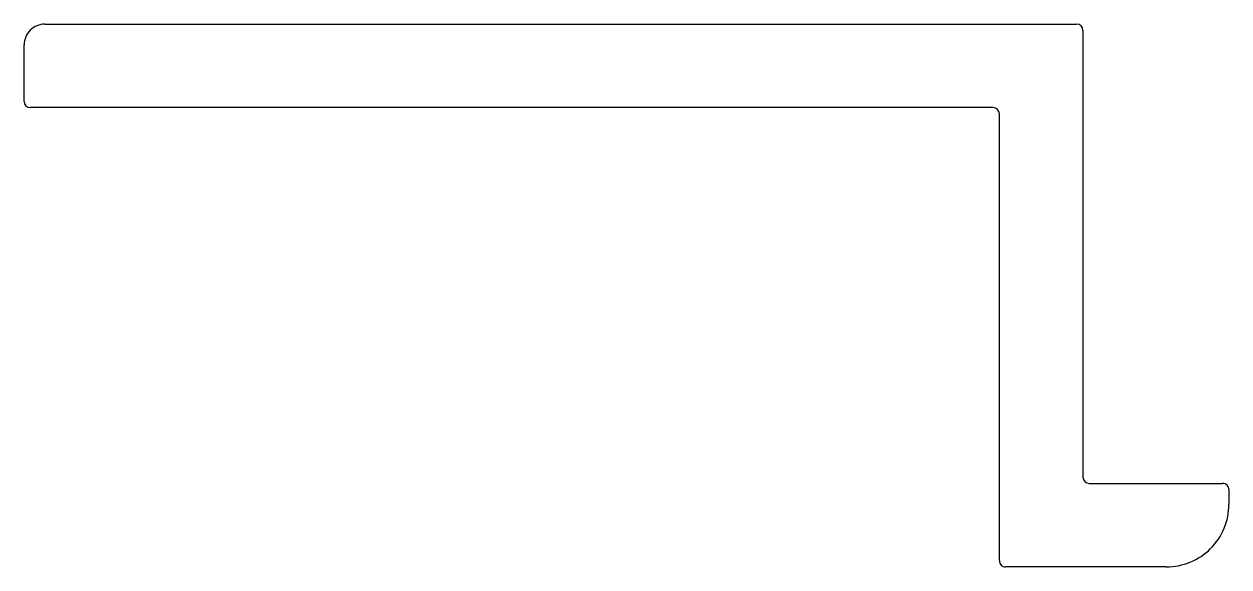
# Model space of a CAD drawing. Extents: x 922.7 to 980.4, y 552.6 to 578.6.
import ezdxf

# ---------------------------------------------------------------- set-up
doc = ezdxf.new("R2010")
doc.units = 0
doc.layers.get('0').update_dxf_attribs({"linetype": 'CONTINUOUS'})

msp = doc.modelspace()

# ---------------------------------------------------------------- linework, layer by layer
for p, q in [((923.682, 578.582), (973.131, 578.582)), ((973.431, 578.282), (973.431, 556.882)), ((922.682, 574.882), (922.682, 577.582)), ((969.131, 574.582), (922.982, 574.582)), ((969.432, 552.882), (969.432, 574.282)), ((973.731, 556.582), (980.132, 556.582)), ((980.432, 556.282), (980.432, 555.582)), ((977.432, 552.582), (969.732, 552.582))]:
    msp.add_line(p, q)
for centre, radius, start, end in [((923.682, 577.582), 1, 89.9999, 180.00003), ((973.131, 578.282), 0.3, 0.00001, 89.9999), ((922.982, 574.882), 0.3, 180.01638, 270.01632), ((969.131, 574.282), 0.3, 0.01052, 90.00004), ((973.731, 556.882), 0.3, 180.00003, 270.00003), ((980.132, 556.282), 0.3, 359.99886, 89.99887), ((977.432, 555.582), 3, 270.00003, 0.00003), ((969.732, 552.882), 0.3, 179.99828, 269.99828)]:
    msp.add_arc(centre, radius, start, end)

doc.saveas('drawing.dxf')
